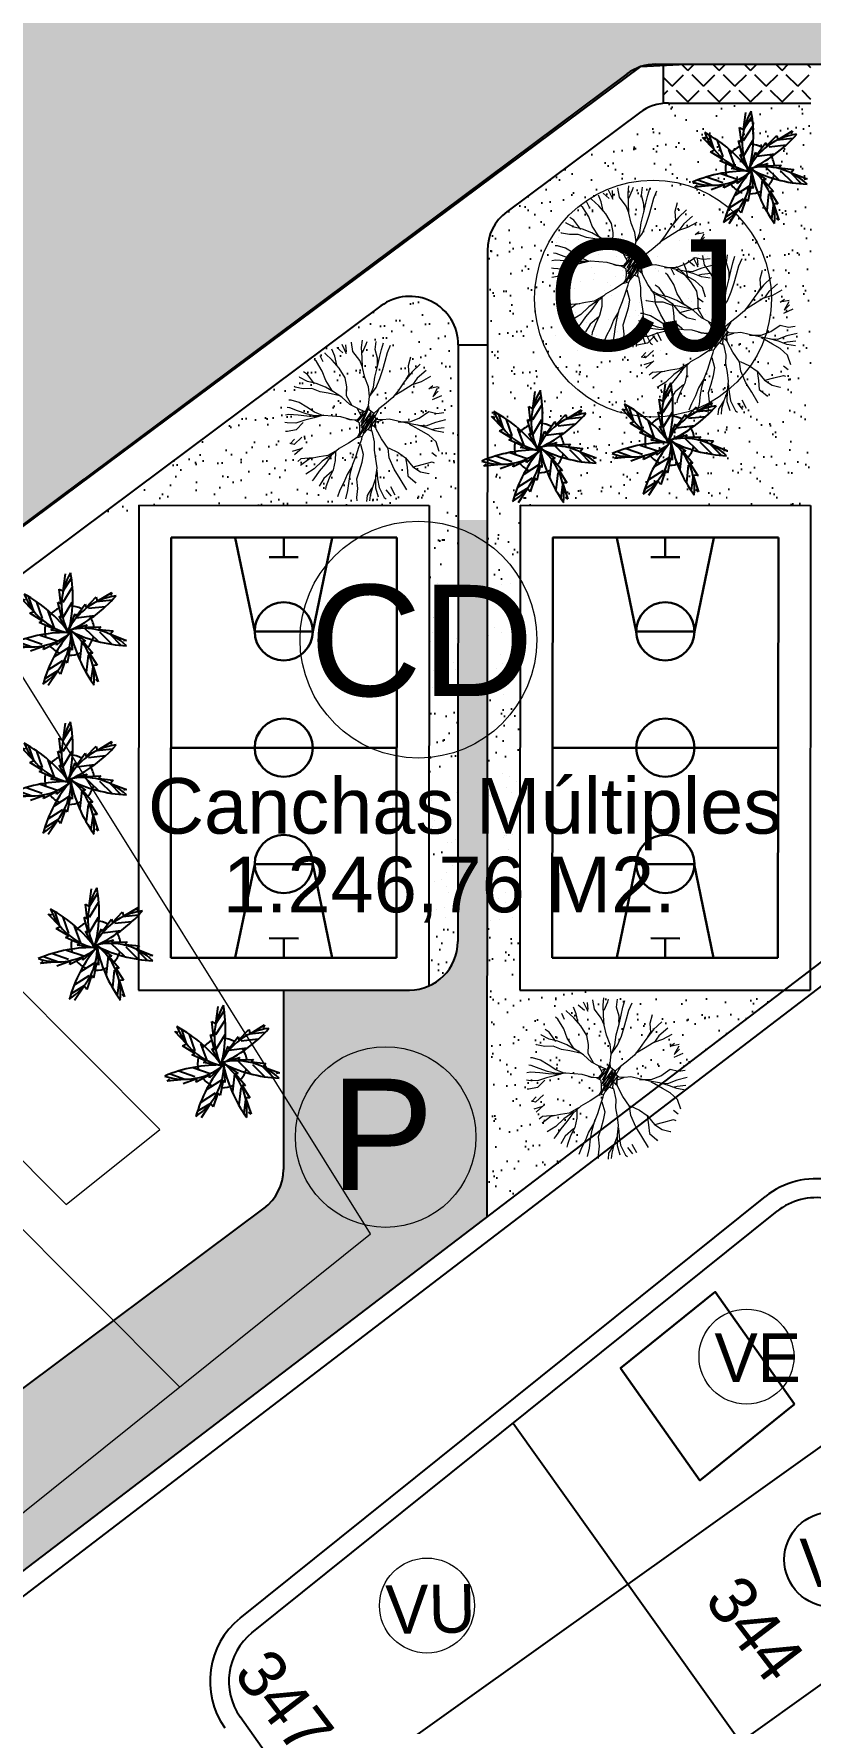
# Model space of a CAD drawing. Extents: x 472704 to 474638, y 1059265 to 1060325.
# Drawn here: x 473283.8 to 473331.9, y 1059725.5 to 1059830.1 of the extents above; entities that cross this region are included whole.
import ezdxf

# ---------------------------------------------------------------- set-up
doc = ezdxf.new("R2010")
doc.units = 0
doc.header["$LTSCALE"] = 0.4
doc.header["$MEASUREMENT"] = 0
doc.layers.get('0').update_dxf_attribs({"linetype": 'CONTINUOUS', "lineweight": 25})
for name, color, linetype, lineweight in [('AREAS VERDAS', 72, 'CONTINUOUS', 25), ('AREAS VERDES', 2, 'CONTINUOUS', 20), ('CANCHA', 7, 'CONTINUOUS', 30), ('CANCHAS', 52, 'CONTINUOUS', 25), ('CASA', 31, 'CONTINUOUS', 30), ('CERCA-1', 9, 'FENCELINE1', 20), ('escuela', 22, 'CONTINUOUS', 20)]:
    doc.layers.add(name, color=color, linetype=linetype, lineweight=lineweight)
for name, color, linetype in [('BIFAMILIARES', 6, 'CONTINUOUS'), ('NumeroPropu', 6, 'CONTINUOUS'), ('PARCELASPEOPUESTAS', 3, 'CONTINUOUS'), ('PISOS', 8, 'CONTINUOUS'), ('PoligonAV', 3, 'CONTINUOUS'), ('PROPUESTA_VIAS', 7, 'CONTINUOUS'), ('TEXTOPROPU', 7, 'CONTINUOUS'), ('TipoVivienda', 7, 'CONTINUOUS'), ('TOPONIMIA', 1, 'CONTINUOUS'), ('UNIFAMILIAR', 5, 'CONTINUOUS'), ('VEGETACION', 3, 'CONTINUOUS'), ('VIAPROPUESTA', 7, 'CONTINUOUS')]:
    doc.layers.add(name, color=color, linetype=linetype)
doc.styles.add('ARIAL', font='arial.ttf')
doc.styles.add('Numeros Parcelas', font='', dxfattribs={"height": 3})
doc.styles.add('TipoVivienda', font='', dxfattribs={"height": 3})
doc.styles.get('Numeros Parcelas').set_extended_font_data('AvantGarde Bk BT')
doc.styles.get('TipoVivienda').set_extended_font_data('AvantGarde Bk BT')
doc.linetypes.add('FENCELINE1', pattern='A,0.25,-0.1,[133,ltypeshp.shx,S=0.1,R=0,X=-0.1,Y=0],-0.1,1', length=1.45)
pattern_1 = [(45, (0, 0), (-0.9722718241, 0.9722718241), [1, -0.375]), (135, (0, 0), (-0.9722718241, -0.9722718241), [1, -0.375])]
pattern_2 = [(37.5, (0, 0), (-0.0629933581, 1.926823769), [0, -1.52, 0, -1.7, 0, -1.625]), (7.5, (0, 0), (1.769776705, 2.822146065), [0, -0.82, 0, -1.37, 0, -0.525]), (327.5, (-1.23, 0), (3.1141418618, 0.0056590535), [0, -0.5, 0, -1.8, 0, -2.35]), (317.5, (-1.23, 0), (3.0061266046, 0.877675565), [0, -0.25, 0, -1.18, 0, -1.35])]

# ---------------------------------------------------------------- blocks, each defined once
blk = doc.blocks.new('CANCHAMULTIPLE')
at = {"layer": 'CANCHA'}
for p, q in [((-1.78, 29.48), (-13.67, 22.13)), ((11.89, 7.35), (-1.78, 29.48)), ((-13.67, 22.13), (0, 0)), ((0, 0), (11.89, 7.35))]:
    blk.add_line(p, q, dxfattribs=at)
at = {"layer": 'CANCHA', "ltscale": 0.5}
for p, q in [((-3.15, 21.81), (-5.18, 27.37)), ((-7.87, 24.3), (-6.34, 25.24)), ((-7.1, 24.77), (-7.73, 25.79)), ((-6.21, 19.91), (-10.29, 24.21)), ((-6.21, 19.91), (-3.15, 21.81)), ((-6.84, 11.05), (5.06, 18.42)), ((1.37, 7.67), (4.43, 9.56)), ((4.43, 9.56), (8.5, 5.26)), ((1.37, 7.67), (3.4, 2.11)), ((4.55, 4.23), (6.09, 5.18)), ((5.95, 3.68), (5.32, 4.7))]:
    blk.add_line(p, q, dxfattribs=at)
for centre in [(-4.68, 20.86), (-0.89, 14.74), (2.9, 8.62)]:
    blk.add_circle(centre, 1.8, dxfattribs=at)
blk = doc.blocks.new('MATA-P-01')
at = {"color": 84, "linetype": 'ByBlock'}
for p, q in [((18.6869, 144.4319), (18.6706, 144.458)), ((18.7176, 144.4515), (18.6888, 144.4688)), ((18.7068, 144.4864), (18.7321, 144.4515)), ((18.7231, 144.4864), (18.7304, 144.458)), ((18.7321, 144.4515), (18.7304, 144.4557)), ((18.7448, 144.4994), (18.7448, 144.5014)), ((18.7576, 144.4645), (18.7448, 144.4994)), ((18.7918, 144.4319), (18.7576, 144.4645)), ((18.7902, 144.4864), (18.7883, 144.5167)), ((18.7991, 144.4449), (18.7902, 144.4864)), ((18.7973, 144.4668), (18.8065, 144.5037)), ((18.8065, 144.5037), (18.8081, 144.5144)), ((18.8462, 144.4883), (18.8445, 144.521)), ((18.8625, 144.4537), (18.8462, 144.4883)), ((18.868, 144.4239), (18.8625, 144.4537)), ((18.8679, 144.4211), (18.8698, 144.458)), ((18.8698, 144.458), (18.8717, 144.4929)), ((18.8717, 144.4929), (18.8752, 144.521)), ((18.8951, 144.4472), (18.8986, 144.4841)), ((18.8986, 144.4841), (18.9059, 144.5167)), ((18.9964, 144.4818), (18.9929, 144.4449)), ((19.0399, 144.4602), (19.0127, 144.4231)), ((18.6163, 144.397), (18.6054, 144.4035)), ((18.647, 144.3624), (18.6163, 144.397)), ((18.6435, 144.4015), (18.6272, 144.4231)), ((18.6454, 144.4361), (18.6454, 144.4384)), ((18.6796, 144.4146), (18.6454, 144.4361)), ((18.7141, 144.3862), (18.6796, 144.4146)), ((18.7013, 144.397), (18.6869, 144.4319)), ((18.7448, 144.3513), (18.7141, 144.3862)), ((18.8079, 144.4068), (18.7918, 144.4319)), ((18.8081, 144.4058), (18.7991, 144.4449)), ((18.8244, 144.3666), (18.8081, 144.4058)), ((18.8643, 144.3754), (18.8679, 144.4211)), ((18.8861, 144.3731), (18.8915, 144.4123)), ((18.8915, 144.4123), (18.8951, 144.4472)), ((19.0127, 144.4231), (18.9874, 144.3774)), ((18.9929, 144.4449), (19.0018, 144.41)), ((19.0018, 144.41), (18.9929, 144.3885)), ((19.0562, 144.3885), (19.0219, 144.3709)), ((19.0382, 144.4015), (19.0236, 144.3709)), ((19.0689, 144.4384), (19.0382, 144.4015)), ((19.0907, 144.4166), (19.0562, 144.3885)), ((18.5601, 144.3209), (18.5584, 144.3232)), ((18.5946, 144.3101), (18.5601, 144.3209)), ((18.5891, 144.3382), (18.5709, 144.347)), ((18.6236, 144.3059), (18.5891, 144.3382)), ((18.6671, 144.3275), (18.647, 144.3624)), ((18.7032, 144.2883), (18.6671, 144.3275)), ((18.7576, 144.3167), (18.7448, 144.3513)), ((18.763, 144.2798), (18.7576, 144.3167)), ((18.8462, 144.3317), (18.8244, 144.3666)), ((18.857, 144.2948), (18.8462, 144.3317)), ((18.857, 144.2928), (18.8771, 144.334)), ((18.8589, 144.2971), (18.8662, 144.334)), ((18.8662, 144.334), (18.8643, 144.3754)), ((18.8771, 144.334), (18.8861, 144.3731)), ((18.9711, 144.3405), (18.9529, 144.3059)), ((18.9855, 144.3382), (18.9563, 144.3123)), ((18.9874, 144.3774), (18.9711, 144.3405)), ((19.0219, 144.3709), (18.9855, 144.3382)), ((19.0923, 144.3666), (19.107, 144.3819)), ((19.1268, 144.3797), (19.0923, 144.3666)), ((19.1268, 144.3731), (19.114, 144.3362)), ((19.114, 144.3362), (19.1322, 144.3624)), ((19.1485, 144.347), (19.114, 144.3232)), ((18.5476, 144.2775), (18.544, 144.2798)), ((18.5818, 144.2775), (18.5476, 144.2775)), ((18.6163, 144.284), (18.5818, 144.2775)), ((18.6307, 144.3079), (18.5946, 144.3101)), ((18.6524, 144.2775), (18.6163, 144.284)), ((18.6706, 144.2994), (18.6307, 144.3079)), ((18.6869, 144.2775), (18.6524, 144.2775)), ((18.7068, 144.2863), (18.6706, 144.2994)), ((18.7359, 144.2747), (18.6869, 144.2775)), ((18.7448, 144.271), (18.7032, 144.2883)), ((18.7828, 144.2471), (18.7448, 144.271)), ((18.7918, 144.2449), (18.763, 144.2798)), ((18.8173, 144.2361), (18.7828, 144.2471)), ((18.8516, 144.2276), (18.8589, 144.2557)), ((18.8589, 144.2557), (18.857, 144.2928)), ((18.8584, 144.2576), (18.8584, 144.2591)), ((18.8658, 144.2372), (18.8584, 144.2576)), ((18.9021, 144.2471), (18.8858, 144.2267)), ((18.9052, 144.2504), (18.8915, 144.2122)), ((18.904, 144.2491), (18.9005, 144.2449)), ((18.9241, 144.271), (18.904, 144.2491)), ((18.9529, 144.3059), (18.9241, 144.271)), ((19.0744, 144.2406), (19.1086, 144.2733)), ((19.1086, 144.2733), (19.1431, 144.271)), ((19.1431, 144.271), (19.1703, 144.2798)), ((19.183, 144.2514), (19.1431, 144.2341)), ((18.5402, 144.1904), (18.5294, 144.1904)), ((18.5402, 144.223), (18.5313, 144.221)), ((18.5747, 144.2188), (18.5402, 144.223)), ((18.5747, 144.1839), (18.5402, 144.1904)), ((18.609, 144.2057), (18.5747, 144.2188)), ((18.6109, 144.1773), (18.5747, 144.1839)), ((18.6435, 144.1904), (18.609, 144.2057)), ((18.647, 144.1754), (18.6109, 144.1773)), ((18.6635, 144.1744), (18.6163, 144.1688)), ((18.6796, 144.1819), (18.6435, 144.1904)), ((18.6834, 144.1839), (18.647, 144.1666)), ((18.685, 144.1839), (18.647, 144.1754)), ((18.7195, 144.1861), (18.685, 144.1839)), ((18.7538, 144.1904), (18.7195, 144.1861)), ((18.7883, 144.1861), (18.7538, 144.1904)), ((18.7935, 144.1847), (18.781, 144.1864)), ((18.7828, 144.1864), (18.8029, 144.187)), ((18.814, 144.1856), (18.7935, 144.1847)), ((18.8029, 144.187), (18.8235, 144.1893)), ((18.8353, 144.1782), (18.814, 144.1856)), ((18.8154, 144.2361), (18.8516, 144.2276)), ((18.8204, 144.2298), (18.8159, 144.2358)), ((18.836, 144.2097), (18.8204, 144.2298)), ((18.8235, 144.1893), (18.836, 144.2097)), ((18.8617, 144.242), (18.8256, 144.1822)), ((18.8256, 144.1822), (18.8452, 144.2293)), ((18.8452, 144.2293), (18.8291, 144.2199)), ((18.8403, 144.1578), (18.8353, 144.1782)), ((18.8398, 144.1822), (18.8617, 144.2435)), ((18.8421, 144.166), (18.8617, 144.242)), ((18.8731, 144.2315), (18.8421, 144.166)), ((18.8433, 144.124), (18.8731, 144.2315)), ((18.8854, 144.225), (18.8433, 144.124)), ((18.8858, 144.2267), (18.845, 144.1578)), ((18.8858, 144.2267), (18.857, 144.1382)), ((18.857, 144.1382), (18.8913, 144.2208)), ((18.8858, 144.2267), (18.8658, 144.2372)), ((18.8712, 144.2094), (18.8773, 144.2259)), ((18.8913, 144.2208), (18.8755, 144.1589)), ((18.8755, 144.1589), (18.8991, 144.2066)), ((18.8851, 144.181), (18.8866, 144.16)), ((18.9059, 144.1683), (18.8851, 144.181)), ((18.9047, 144.2052), (18.8915, 144.2122)), ((18.8991, 144.2066), (18.8967, 144.1751)), ((18.8991, 144.1932), (18.9257, 144.2077)), ((18.904, 144.1708), (18.8991, 144.1932)), ((18.9277, 144.208), (18.9047, 144.2052)), ((18.9529, 144.2145), (18.9277, 144.208)), ((18.9893, 144.2122), (18.9529, 144.2145)), ((19.0328, 144.21), (18.9893, 144.2122)), ((18.991, 144.21), (19.0382, 144.2188)), ((19.0744, 144.21), (19.0328, 144.21)), ((19.0382, 144.2188), (19.0744, 144.2406)), ((19.0543, 144.2034), (19.0399, 144.208)), ((19.0907, 144.1904), (19.0543, 144.2034)), ((19.1124, 144.2057), (19.0744, 144.21)), ((19.107, 144.2122), (19.0814, 144.21)), ((19.1249, 144.1773), (19.0907, 144.1904)), ((19.1431, 144.2341), (19.107, 144.2122)), ((19.1485, 144.1992), (19.1124, 144.2057)), ((19.1594, 144.1558), (19.1249, 144.1773)), ((19.1485, 144.208), (19.1322, 144.2015)), ((19.183, 144.2188), (19.1485, 144.208)), ((19.1847, 144.1992), (19.1485, 144.1992)), ((18.5421, 144.1623), (18.5277, 144.1578)), ((18.5402, 144.1274), (18.5313, 144.1274)), ((18.5764, 144.1317), (18.5402, 144.1274)), ((18.5802, 144.1666), (18.5421, 144.1623)), ((18.5818, 144.1056), (18.5476, 144.0925)), ((18.6109, 144.1512), (18.5764, 144.1317)), ((18.6163, 144.1688), (18.5802, 144.1666)), ((18.6054, 144.1405), (18.5818, 144.1056)), ((18.647, 144.1666), (18.6109, 144.1512)), ((18.8391, 144.1209), (18.8046, 144.0882)), ((18.8353, 144.1158), (18.8346, 144.1166)), ((18.8554, 144.1257), (18.8353, 144.1158)), ((18.836, 144.1166), (18.8433, 144.1376)), ((18.8433, 144.1376), (18.8403, 144.1578)), ((18.8499, 144.0794), (18.8554, 144.1143)), ((18.8554, 144.1143), (18.8558, 144.1257)), ((18.8589, 144.1362), (18.8558, 144.1257)), ((18.8714, 144.1572), (18.8589, 144.1362)), ((18.8915, 144.1532), (18.8714, 144.1572)), ((18.8866, 144.16), (18.8908, 144.1527)), ((18.8915, 144.1535), (18.9078, 144.1121)), ((18.9078, 144.1643), (18.904, 144.1708)), ((18.935, 144.1297), (18.9078, 144.1643)), ((18.9078, 144.1121), (18.9132, 144.0775)), ((18.9692, 144.0948), (18.935, 144.1297)), ((19.1722, 144.097), (19.1504, 144.1078)), ((19.1793, 144.1186), (19.1594, 144.1558)), ((18.5476, 144.0925), (18.5402, 144.0905)), ((18.5837, 144.0448), (18.5655, 144.0448)), ((18.5818, 144.0664), (18.5674, 144.0448)), ((18.6109, 144.0794), (18.5837, 144.0448)), ((18.5927, 144.0034), (18.6198, 144.0383)), ((18.763, 144.0514), (18.7285, 144.023)), ((18.7701, 144.0602), (18.7429, 144.0252)), ((18.7576, 144.0426), (18.763, 144.0079)), ((18.8046, 144.0882), (18.7701, 144.0602)), ((18.8372, 144.0057), (18.8445, 144.0426)), ((18.8445, 144.0426), (18.8499, 144.0794)), ((18.8535, 144.0925), (18.8717, 144.0536)), ((18.8717, 144.0536), (18.8717, 144.0187)), ((18.9132, 144.0775), (18.9258, 144.0426)), ((18.9258, 144.0426), (18.9366, 144.0079)), ((18.9801, 144.0579), (18.9692, 144.0948)), ((18.9711, 144.097), (19.0127, 144.086)), ((19.0092, 144.0145), (18.9801, 144.0579)), ((19.0127, 144.086), (19.0472, 144.0687)), ((19.0472, 144.0687), (19.0597, 144.0318)), ((19.0472, 144.0687), (19.0833, 144.0383)), ((19.0833, 144.0383), (19.1178, 144.023)), ((19.0852, 144.0383), (19.1195, 144.0536)), ((19.1195, 144.0536), (19.1575, 144.0709)), ((19.1575, 144.0709), (19.1667, 144.0687)), ((18.6144, 144.0318), (18.5818, 144.0145)), ((18.6217, 143.9903), (18.6109, 143.9773)), ((18.6716, 144.0031), (18.6217, 143.9903)), ((18.6562, 143.9969), (18.6253, 143.9642)), ((18.6943, 144.0122), (18.6562, 143.9969)), ((18.7106, 143.9969), (18.6834, 143.96)), ((18.7285, 144.023), (18.6943, 144.0122)), ((18.725, 143.9884), (18.7051, 143.9535)), ((18.7467, 144.0318), (18.7106, 143.9969)), ((18.7429, 144.0252), (18.725, 143.9884)), ((18.7611, 143.9688), (18.7502, 143.9316)), ((18.763, 144.0079), (18.7611, 143.9688)), ((18.8353, 143.9969), (18.8209, 143.96)), ((18.8336, 143.9708), (18.8372, 144.0057)), ((18.8336, 143.9339), (18.8336, 143.9708)), ((18.8679, 143.9818), (18.8625, 143.9469)), ((18.8717, 144.0187), (18.8679, 143.9818)), ((18.9366, 144.0079), (18.9385, 143.9688)), ((18.9385, 143.9991), (18.9475, 143.9642)), ((18.9385, 143.9688), (18.9458, 143.9251)), ((19.0399, 143.9796), (19.0092, 144.0145)), ((19.0744, 143.9404), (19.0399, 143.9796)), ((19.0597, 144.0318), (19.0689, 143.9969)), ((19.0689, 143.9969), (19.1032, 143.9773)), ((19.1032, 143.9773), (19.107, 143.973)), ((19.1178, 144.023), (19.1521, 144.021)), ((19.1521, 144.021), (19.154, 144.021)), ((18.6834, 143.96), (18.6524, 143.9316)), ((18.6888, 143.9186), (18.6834, 143.91)), ((18.7051, 143.9535), (18.6888, 143.9186)), ((18.7285, 143.9274), (18.7158, 143.8924)), ((18.7576, 143.9623), (18.7285, 143.9274)), ((18.7502, 143.9316), (18.7429, 143.8947)), ((18.8136, 143.9251), (18.8027, 143.8905)), ((18.8209, 143.96), (18.8136, 143.9251)), ((18.8353, 143.8947), (18.8336, 143.9339)), ((18.8625, 143.9469), (18.8733, 143.91)), ((18.8733, 143.91), (18.8752, 143.8729)), ((18.9312, 143.9231), (18.9168, 143.8882)), ((18.9331, 143.9251), (18.9295, 143.8905)), ((18.9385, 143.96), (18.9331, 143.9251)), ((18.9458, 143.9251), (18.9638, 143.8905)), ((18.9475, 143.9642), (18.9603, 143.9296)), ((18.9603, 143.9296), (18.9874, 143.8924)), ((19.0165, 143.9035), (18.991, 143.9251)), ((19.0309, 143.91), (19.0073, 143.9404)), ((18.7429, 143.8947), (18.7429, 143.8839)), ((18.8027, 143.8905), (18.7973, 143.8621)), ((18.8336, 143.8598), (18.8353, 143.8947)), ((18.8752, 143.8729), (18.8788, 143.8598)), ((18.9168, 143.8882), (18.9187, 143.8644)), ((18.9295, 143.8905), (18.9312, 143.8686)), ((18.9874, 143.8924), (18.9964, 143.8882))]:
    blk.add_line(p, q, dxfattribs=at)
blk = doc.blocks.new('PALME01')
at = {"layer": 'VEGETACION'}
for p, q in [((-0.34, 2.42), (0.22, 3.22)), ((-0.32, 2.46), (-0.14, 3.51)), ((-2.16, 1.22), (-2.44, 2.16)), ((-0.48, 1.69), (-0.56, 2.58)), ((-0.56, 2.58), (-0.32, 2.46)), ((-0.34, 1.77), (0.26, 2.65)), ((1.78, 1.75), (2.7, 2.27)), ((2.7, 2.27), (2.6, 2.09)), ((-2.17, 1.26), (-2.88, 2.05)), ((-2.88, 2.05), (-2.68, 2)), ((-2.42, 1.15), (-2.17, 1.26)), ((-1.67, 0.65), (-2.42, 1.15)), ((-1.65, 0.81), (-1.96, 1.83)), ((-0.93, 0.18), (-1.28, 1.25)), ((-0.45, 0.84), (-0.66, 1.78)), ((-0.66, 1.78), (-0.48, 1.69)), ((-0.39, 0.81), (0.23, 1.75)), ((0.43, 0.85), (1.03, 1.6)), ((1.03, 1.6), (1.07, 1.4)), ((1.07, 1.4), (1.72, 2.02)), ((1.22, 1.34), (2.28, 1.42)), ((1.72, 2.02), (1.78, 1.75)), ((1.73, 1.74), (2.71, 1.81)), ((-1.86, 0.57), (-1.67, 0.65)), ((-0.99, 0.15), (-1.86, 0.57)), ((-1.16, 0.07), (-0.99, 0.15)), ((-0.01, -0.17), (-1.16, 0.07)), ((-0.08, -0.13), (-0.61, 0.92)), ((-0.61, 0.92), (-0.45, 0.84)), ((-0.1, -0.04), (0.39, 1.03)), ((-0.04, 0.03), (1.1, 0.31)), ((0.04, 0.02), (0.97, -0.69)), ((0.39, 1.03), (0.43, 0.85)), ((0.44, 0.78), (1.57, 0.88)), ((0.94, 0.12), (1.72, -0.7)), ((1.1, 0.31), (0.98, 0.17)), ((0.98, 0.17), (1.94, 0.16)), ((1.94, 0.16), (1.81, 0.01)), ((1.81, 0.01), (2.7, -0.12)), ((-3.46, -1), (-3.29, -0.88)), ((-2.4, -0.93), (-3.46, -1)), ((-2.35, -0.95), (-3.26, -0.58)), ((-1.72, -0.8), (-2.71, -0.42)), ((-1.61, -0.92), (-2.46, -1.2)), ((-0.77, -0.64), (-1.83, -0.24)), ((-0.79, -0.71), (-1.66, -1.12)), ((-1.66, -1.12), (-1.61, -0.92)), ((-0.03, -1.03), (-1.01, -1.6)), ((0.07, -0.13), (-0.83, -0.88)), ((-0.83, -0.88), (-0.79, -0.71)), ((0.09, -0.05), (0.12, -1.22)), ((0.73, -0.69), (0.57, -1.81)), ((0.97, -0.69), (0.79, -0.69)), ((0.79, -0.69), (1.39, -1.44)), ((1.86, -0.15), (2.59, -0.93)), ((2.49, -0.3), (3.15, -1.02)), ((2.7, -0.12), (2.53, -0.32)), ((2.53, -0.32), (3.51, -0.73)), ((3.51, -0.73), (3.31, -0.76)), ((-0.5, -1.86), (-1.42, -2.4)), ((-0.33, -1.85), (-0.65, -2.69)), ((-0.21, -2.01), (-0.33, -1.85)), ((0.01, -1.08), (-0.21, -2.01)), ((0.12, -1.22), (0.01, -1.08)), ((1.09, -1.57), (0.94, -2.63)), ((1.39, -1.44), (1.19, -1.44)), ((1.19, -1.44), (1.64, -2.21)), ((-0.78, -2.45), (-1.63, -2.93)), ((-0.82, -2.48), (-1.43, -3.35)), ((-0.65, -2.69), (-0.82, -2.48)), ((1.38, -2.16), (1.22, -3.13)), ((1.37, -2.21), (1.67, -3.23)), ((1.64, -2.21), (1.37, -2.21)), ((1.67, -3.23), (1.52, -3.09))]:
    blk.add_line(p, q, dxfattribs=at)
for centre, radius, start, end in [((3.35, 1.47), 3.79, 146.5126, 204.9769), ((-8.28, 2.34), 8.56, 343.2568, 8.2327), ((0.88, 3.52), 3.79, 197.9411, 256.4055), ((-7.05, -5.04), 8.56, 34.6853, 59.6613), ((0, 0), 1.53, 112.3411, 140.8959), ((-3.28, 7.91), 8.56, 291.8282, 316.8041), ((3.29, -1.73), 3.79, 95.084, 153.5483), ((0, 0), 1.53, 58.7372, 86.9078), ((0, 0), 1.53, 165.4304, 194.1231), ((0.75, -3.68), 3.79, 43.6554, 102.1198), ((4.18, 7.47), 8.56, 240.3996, 265.3756), ((-2.36, -2.91), 3.79, 352.2268, 50.6912), ((8.5, 1.36), 8.56, 188.971, 213.947), ((0, 0), 1.53, 6.2517, 34.072), ((-0.51, -8.67), 8.56, 86.1139, 111.0899), ((-2.25, 2.86), 3.79, 249.3697, 307.8341), ((-3.7, 0), 3.79, 300.7983, 359.2626), ((6.41, -5.83), 8.56, 137.5425, 162.5184), ((0, 0), 1.53, 216.742, 245.1681), ((0, 0), 1.53, 315.6716, 343.3932), ((0, 0), 1.53, 266.3653, 294.3399)]:
    blk.add_arc(centre, radius, start, end, dxfattribs=at)
blk = doc.blocks.new('PALMERA')
at = {"layer": 'AREAS VERDES'}
blk.add_blockref('PALME01', (-88.82, 0.82), dxfattribs=at)

msp = doc.modelspace()

# ---------------------------------------------------------------- hatches: boundary and pattern name
at = {"layer": 'AREAS VERDAS', "linetype": 'Continuous'}
h = msp.add_hatch(dxfattribs=at)
h.set_pattern_fill('AR-SAND', color=64, scale=3, style=0)
h.set_pattern_definition([(37.5, (0, 0), (-0.188980074, 5.780471307), [0, -4.56, 0, -5.1, 0, -4.875]), (7.5, (0, 0), (5.309330116, 8.466438196), [0, -2.46, 0, -4.11, 0, -1.575]), (327.5, (-3.69, 0), (9.342425585, 0.01697716), [0, -1.5, 0, -5.4, 0, -7.05]), (317.5, (-3.69, 0), (9.018379814, 2.633026695), [0, -0.75, 0, -3.54, 0, -4.05])])
h.paths.add_polyline_path([(473392.59, 1059831.8), (473394.84, 1059838.33), (473399.18, 1059844.05), (473404.49, 1059847.81), (473411.2, 1059849.98), (473416.59, 1059850.27), (473415.93, 1059922.11), (473436.53, 1059922.29), (473436.63, 1059911.67), (473448.39, 1059911.77), (473448.24, 1059923.77), (473470.14, 1059923.97), (473469.96, 1059952.8), (473471.84, 1059956.73), (473476.09, 1059957.7), (473532.78, 1059944.57), (473579.36, 1059995.05), (473584.97, 1059989.87), (473631.25, 1060025.55), (473713.15, 1060088.67), (473721.15, 1060082.71), (473748.97, 1060112.46), (473747.45, 1060113.87), (473789.96, 1060146.64), (473811, 1060165.02), (473871.08, 1060230.65), (473852.72, 1060250.12), (473548.47, 1060038.26), (473109.38, 1059707.59), (473156.48, 1059639.24), (473203.24, 1059674.87), (473196.54, 1059684.82), (473192.12, 1059691.72), (473231.1, 1059720.81), (473212.16, 1059746.83), (473256.63, 1059779.94), (473275.41, 1059793.96), (473279.1, 1059796.71), (473271.3, 1059790.89), (473286.9, 1059802.53), (473212.16, 1059746.83), (473231.1, 1059720.81), (473212.16, 1059746.83), (473321.37, 1059828.06), (473324.14, 1059828.21), (473392.23, 1059828.16)])
at = {"layer": 'AREAS VERDAS'}
h = msp.add_hatch(dxfattribs=at)
h.set_pattern_fill('AR-SAND', color=64, style=0)
h.set_pattern_definition(pattern_2)
h.paths.add_polyline_path([(473331.91, 1059825.79), (473323.09, 1059825.8, 0.000189), (473323.09, 1059825.8, 0.000002), (473323.09, 1059825.8, 0.161663), (473321.29, 1059825.2), (473313.08, 1059819.07, 0.236498), (473311.87, 1059816.67), (473311.86, 1059803.78, -0.051584), (473313.57, 1059804.23, -0.092105), (473313.59, 1059804.79), (473313.2, 1059804.96), (473313.38, 1059805.05), (473312.62, 1059805.52), (473312.87, 1059805.65), (473312.86, 1059805.65, -0.080339), (473312.28, 1059806.71, -0.060888), (473313.97, 1059805.51, -0.096865), (473314.45, 1059805.85), (473314.35, 1059806.21), (473314.54, 1059806.12), (473314.43, 1059807.02), (473314.68, 1059806.9), (473314.68, 1059806.9, -0.003901), (473314.7, 1059806.96, -0.076415), (473315.14, 1059808.02, -0.060273), (473315.26, 1059805.97, -0.097619), (473315.82, 1059805.79), (473316.05, 1059806.09), (473316.1, 1059805.89), (473316.73, 1059806.53), (473316.79, 1059806.26), (473316.8, 1059806.26, -0.080339), (473317.96, 1059806.6, -0.061187), (473316.4, 1059805.21, -0.093769), (473316.59, 1059804.67), (473317.01, 1059804.69), (473316.89, 1059804.52), (473317.78, 1059804.43), (473317.61, 1059804.21), (473317.62, 1059804.21, -0.080339), (473318.61, 1059803.51, -0.062892), (473316.49, 1059803.88, -0.088323), (473316.21, 1059803.43), (473316.51, 1059803.06), (473316.31, 1059803.06), (473316.8, 1059802.3), (473316.52, 1059802.3), (473316.52, 1059802.29, -0.05491), (473316.61, 1059801.46, -0.025317), (473316.59, 1059801.08, -0.064085), (473315.55, 1059803, -0.085369), (473315.03, 1059802.93), (473314.94, 1059802.44), (473314.81, 1059802.59), (473314.52, 1059801.74), (473314.34, 1059801.95), (473314.34, 1059801.95, -0.080339), (473313.44, 1059801.14, -0.063925), (473314.28, 1059803.15, -0.087021), (473313.89, 1059803.5), (473313.46, 1059803.28), (473313.51, 1059803.53, -0.053546), (473312.71, 1059803.45), (473312.73, 1059803.44), (473311.86, 1059803.36), (473311.86, 1059800), (473313.91, 1059800), (473313.91, 1059800.91), (473331.89, 1059800.9)])
h = msp.add_hatch(dxfattribs=at)
h.set_pattern_fill('AR-SAND', color=64, angle=45, style=0)
h.set_pattern_definition([(82.5, (0, 0), (-1.407013184, 1.3179271225), [0, -1.52, 0, -1.7, 0, -1.625]), (52.5, (0, 0), (-0.744137511, 3.2469797297), [0, -0.82, 0, -1.37, 0, -0.525]), (12.5, (-0.8697, -0.8697), (2.198029273, 2.2060323832), [0, -0.5, 0, -1.8, 0, -2.35]), (2.5, (-0.8697, -0.8697), (1.5050421636, 2.746262851), [0, -0.25, 0, -1.18, 0, -1.35])])
h.paths.add_polyline_path([(473305.27, 1059813.25), (473287.52, 1059800), (473290.28, 1059800), (473290.28, 1059800.91), (473308.26, 1059800.9), (473308.26, 1059800), (473310.06, 1059800), (473310.07, 1059810.84, 0.617471)])
h.paths.add_polyline_path([(473307.57, 1059805.86), (473307.62, 1059805.84), (473307.68, 1059805.84)], flags=16)
h.paths.add_polyline_path([(473305.37, 1059806.21), (473305.36, 1059806.2), (473305.4, 1059806.21)], flags=16)
h.paths.add_polyline_path([(473304.77, 1059802.07), (473304.77, 1059802.06), (473304.75, 1059802.01)], flags=16)
h.paths.add_polyline_path([(473304.13, 1059805.18), (473304.13, 1059805.18), (473304.13, 1059805.17)], flags=0)
h.paths.add_polyline_path([(473301.09, 1059803.84), (473300.9, 1059803.82), (473300.85, 1059803.78)], flags=16)
h.paths.add_polyline_path([(473307.02, 1059808.93), (473307.02, 1059809), (473306.78, 1059808.64)], flags=16)
h.paths.add_polyline_path([(473307.25, 1059808.38), (473307.21, 1059808.37), (473306.59, 1059807.98), (473306.09, 1059807.67), (473306.03, 1059807.59), (473305.51, 1059807.15), (473305.18, 1059806.89), (473304.88, 1059806.36), (473304.99, 1059806.28), (473304.97, 1059806.26), (473304.94, 1059806.11), (473304.96, 1059805.72), (473304.99, 1059805.61), (473305.31, 1059805.03), (473305.68, 1059804.49), (473306.34, 1059804.18), (473306.81, 1059803.84), (473307.27, 1059803.29), (473307.28, 1059803.29), (473307.26, 1059803.3), (473306.81, 1059803.84), (473306.34, 1059804.18), (473305.72, 1059804.47), (473305.72, 1059804.43), (473305.31, 1059805.03), (473304.95, 1059805.7), (473304.72, 1059805.9), (473304.7, 1059805.88), (473304.67, 1059805.6), (473304.71, 1059805.5), (473304.73, 1059805.49), (473304.75, 1059805.39), (473304.71, 1059805.5), (473304.35, 1059805.63), (473304.18, 1059805.36), (473304.81, 1059806.55), (473303.94, 1059805.18), (473303.95, 1059805.2), (473303.83, 1059805.12), (473303.8, 1059805.07), (473303.79, 1059805.09), (473303.27, 1059804.75), (473302.69, 1059804.43), (473302.46, 1059804.22), (473302.45, 1059803.67), (473302.32, 1059803.06), (473302.3, 1059803.05), (473302.32, 1059803.1), (473302.45, 1059803.67), (473302.46, 1059804.26), (473302.58, 1059804.32), (473302.69, 1059804.43), (473303.27, 1059804.75), (473303.83, 1059805.12), (473303.97, 1059805.38), (473303.98, 1059805.69), (473303.96, 1059806), (473303.66, 1059806.17), (473303.36, 1059806.21), (473303.18, 1059806.26), (473303.24, 1059806.25), (473302.79, 1059806.39), (473302.27, 1059806.42), (473301.75, 1059806.47), (473301.71, 1059806.47), (473301.66, 1059806.46), (473301.64, 1059806.47), (473301.71, 1059806.47), (473301.72, 1059806.48), (473302.27, 1059806.42), (473302.79, 1059806.39), (473303.24, 1059806.25), (473303.5, 1059806.22), (473303.81, 1059806.2), (473304.05, 1059806.47), (473303.87, 1059806.8), (473303.81, 1059806.92), (473303.36, 1059807.16), (473302.79, 1059807.67), (473302.74, 1059807.68), (473302.86, 1059807.61), (473303.36, 1059807.16), (473303.92, 1059806.87), (473304.23, 1059806.73), (473304.24, 1059806.73), (473304.24, 1059806.73), (473304.33, 1059806.69), (473304.5, 1059807.06), (473304.52, 1059807.22), (473304.58, 1059807.68), (473304.51, 1059808.24), (473304.28, 1059808.81), (473304.14, 1059809.46), (473304.14, 1059809.45), (473304.14, 1059809.44), (473304.28, 1059808.81), (473304.51, 1059808.24), (473304.58, 1059807.65), (473304.61, 1059807.69), (473304.82, 1059808.22), (473304.9, 1059808.84), (473305.07, 1059809.54), (473305.07, 1059809.55), (473305.07, 1059809.51), (473304.9, 1059808.84), (473304.82, 1059808.22), (473304.59, 1059807.62), (473304.58, 1059807.65), (473304.57, 1059807.64), (473304.51, 1059807.1), (473304.56, 1059806.8), (473304.83, 1059806.59), (473305.19, 1059806.9), (473305.18, 1059806.89), (473305.51, 1059807.15), (473306.03, 1059807.59), (473306.09, 1059807.67), (473306.59, 1059807.98), (473307.26, 1059808.4)], flags=16)
h.paths.add_polyline_path([(473304.51, 1059806.88), (473304.49, 1059806.85), (473304.55, 1059806.95)], flags=0)
h.paths.add_polyline_path([(473310.06, 1059800), (473308.26, 1059800), (473308.24, 1059771.15, 0.298217), (473310.04, 1059773.9)])
h = msp.add_hatch(dxfattribs=at)
h.set_pattern_fill('AR-SAND', color=64, style=0)
h.set_pattern_definition(pattern_2)
h.paths.add_polyline_path([(473318.92, 1059765.29), (473318.62, 1059765.45), (473318.32, 1059765.49), (473318.14, 1059765.55), (473318.2, 1059765.54), (473317.75, 1059765.68), (473317.23, 1059765.7), (473316.71, 1059765.76), (473316.67, 1059765.76), (473316.63, 1059765.75), (473316.61, 1059765.75), (473316.67, 1059765.76), (473316.69, 1059765.76), (473317.23, 1059765.7), (473317.75, 1059765.68), (473318.2, 1059765.54), (473318.46, 1059765.5), (473318.77, 1059765.48), (473319.01, 1059765.75), (473318.83, 1059766.09), (473318.78, 1059766.19), (473319.19, 1059766.02), (473319.2, 1059766.02), (473319.2, 1059766.02), (473319.29, 1059765.98), (473319.47, 1059766.37), (473319.54, 1059766.96), (473319.48, 1059767.53), (473319.24, 1059768.1), (473319.1, 1059768.75), (473319.1, 1059768.74), (473319.1, 1059768.72), (473319.24, 1059768.1), (473319.48, 1059767.53), (473319.54, 1059766.94), (473319.57, 1059766.98), (473319.78, 1059767.51), (473319.86, 1059768.13), (473320.04, 1059768.83), (473320.04, 1059768.84), (473320.03, 1059768.8), (473319.86, 1059768.13), (473319.78, 1059767.51), (473319.57, 1059766.98), (473319.54, 1059766.93), (473319.47, 1059766.39), (473319.52, 1059766.08), (473319.79, 1059765.88), (473320.08, 1059766.13), (473320.14, 1059766.18), (473319.84, 1059765.65), (473320.02, 1059765.51), (473320.36, 1059765.49), (473320.75, 1059765.52), (473321.28, 1059765.4), (473321.44, 1059765.36), (473322.02, 1059765.37), (473322.61, 1059765.6), (473323.2, 1059765.99), (473323.69, 1059765.87), (473330.28, 1059770.9), (473313.89, 1059770.89), (473313.91, 1059800), (473311.86, 1059800), (473311.83, 1059756.83), (473318.28, 1059761.75), (473318.36, 1059762.23), (473318.5, 1059762.74), (473318.71, 1059763.26), (473318.88, 1059763.79), (473319.05, 1059764.29), (473319.09, 1059764.46), (473318.76, 1059764.37), (473318.75, 1059764.38), (473318.79, 1059764.41), (473318.93, 1059764.67), (473318.94, 1059764.98)])
at = {"layer": 'PISOS', "linetype": 'Continuous'}
h = msp.add_hatch(dxfattribs=at)
h.set_pattern_fill('ANGLE', color=256, scale=5, angle=45, style=0)
h.set_pattern_definition(pattern_1)
h.paths.add_polyline_path([(473324.14, 1059828.21), (473322.75, 1059828.14), (473322.75, 1059825.78, -0.027891), (473323.09, 1059825.8, -0.000191), (473323.09, 1059825.8), (473331.91, 1059825.79), (473331.91, 1059828.21)])
h = msp.add_hatch(dxfattribs=at)
h.set_pattern_fill('ANGLE', color=256, scale=5, angle=45, style=0)
h.set_pattern_definition(pattern_1)
h.paths.add_polyline_path([(473311.83, 1059756.83), (473311.86, 1059800), (473310.06, 1059800), (473310.04, 1059773.9, -0.413765), (473307.04, 1059770.9), (473299.25, 1059770.9), (473299.24, 1059759.79, -0.236498), (473298.03, 1059757.39), (473243.18, 1059716.45, -0.008876), (473243.28, 1059716.36, -0.005879), (473243.34, 1059716.3, -0.009884), (473243.01, 1059716.33), (473241.48, 1059715.18), (473241.54, 1059715.09), (473241.35, 1059715.09), (473241.28, 1059715.04), (473241.6, 1059714.08), (473241.35, 1059714.29, -0.027229), (473241.33, 1059713.87, -0.028203), (473240.81, 1059714.69), (473237.97, 1059712.57), (473232.41, 1059720.02, 0.236701), (473230.81, 1059720.83, 0.161662), (473229.61, 1059720.43), (473200, 1059698.33), (473200, 1059696.09), (473225.64, 1059715.22), (473228.03, 1059712.01, 0.414214), (473229.43, 1059711.81), (473233.04, 1059714.5, -0.414214), (473234.44, 1059714.3), (473241.24, 1059705.19, 0.153208), (473242.69, 1059704.14)])
h.paths.add_polyline_path([(473197.59, 1059694.29), (473200, 1059696.09), (473200, 1059698.33), (473192.91, 1059693.04, 0.414214), (473192.5, 1059690.24), (473199.08, 1059681.43), (473199.12, 1059681.53), (473199.09, 1059681.41), (473200, 1059680.19), (473200, 1059683.2), (473197.29, 1059686.83, -0.414214), (473197.46, 1059687.95), (473199.94, 1059689.8, 0.024542), (473200, 1059689.85), (473200, 1059691.06)])
h.paths.add_polyline_path([(473207.59, 1059733.79), (473272.09, 1059733.79), (473272.09, 1059740.47), (473207.59, 1059740.47)], flags=25)
h.paths.add_polyline_path([(473242.86, 1059732.3), (473266.95, 1059732.3), (473266.95, 1059738.3), (473242.86, 1059738.3)], flags=25)

# ---------------------------------------------------------------- linework, layer by layer
at = {"layer": 'BIFAMILIARES', "linetype": 'Continuous'}
msp.add_circle((473333.2, 1059735.65), 2.94, dxfattribs=at)
at = {"layer": 'CASA'}
msp.add_lwpolyline([(473330.89, 1059745.27), (473325.98, 1059752.21), (473320.12, 1059747.5), (473325.04, 1059740.55)], close=True, dxfattribs=at)
at = {"layer": 'CERCA-1', "linetype": 'FENCELINE1', "ltscale": 5}
for p, q in [((473304.63, 1059755.81), (473278.91, 1059796.96)), ((473292.8, 1059746.33), (473266.68, 1059772.53)), ((473256.93, 1059717.58), (473304.63, 1059755.81))]:
    msp.add_line(p, q, dxfattribs=at)
at = {"layer": 'escuela'}
for p, q in [((473291.59, 1059762.27), (473282.21, 1059771.68)), ((473285.78, 1059757.62), (473276.41, 1059767.02)), ((473285.78, 1059757.62), (473291.59, 1059762.27))]:
    msp.add_line(p, q, dxfattribs=at)
at = {"layer": 'PARCELASPEOPUESTAS', "linetype": 'Continuous'}
for p, q in [((473297.29, 1059731.11), (473329.82, 1059757.21)), ((473300.76, 1059719.98), (473340.26, 1059748.17)), ((473313.47, 1059744.09), (473348.46, 1059695.05)), ((473307.69, 1059710.19), (473346.41, 1059737.82)), ((473333.41, 1059673.86), (473296.56, 1059725.91))]:
    msp.add_line(p, q, dxfattribs=at)
for centre, start, end in [((473332.22, 1059754.22), 30.69, 128.7462), ((473299.69, 1059728.12), 128.7462, 215.2979)]:
    msp.add_arc(centre, 3.83, start, end, dxfattribs=at)
at = {"layer": 'PISOS', "linetype": 'Continuous'}
msp.add_line((473322.75, 1059828.21), (473322.75, 1059825.78), dxfattribs=at)
at = {"layer": 'PoligonAV'}
msp.add_lwpolyline([(473548.47, 1060038.26), (473109.38, 1059707.59), (473156.48, 1059639.24), (473203.24, 1059674.87), (473203.24, 1059674.87), (473196.54, 1059684.82), (473192.12, 1059691.72), (473231.1, 1059720.81), (473212.16, 1059746.83), (473256.63, 1059779.94), (473275.41, 1059793.96), (473279.1, 1059796.71), (473271.3, 1059790.89), (473286.9, 1059802.53), (473212.16, 1059746.83), (473231.1, 1059720.81), (473212.16, 1059746.83), (473321.37, 1059828.06), (473324.14, 1059828.21), (473392.23, 1059828.16), (473392.59, 1059831.8)], dxfattribs=at)
at = {"layer": 'PROPUESTA_VIAS'}
msp.add_line((473242.69, 1059704.14), (473333.76, 1059773.55), dxfattribs=at)
at = {"layer": 'PROPUESTA_VIAS', "linetype": 'Continuous', "ltscale": 0.5}
msp.add_line((473333, 1059771.5), (473245.46, 1059704.6), dxfattribs=at)
at = {"layer": 'TipoVivienda', "linetype": 'Continuous', "lineweight": 20}
msp.add_circle((473327.92, 1059748.21), 2.94, dxfattribs=at)
at = {"layer": 'TOPONIMIA', "linetype": 'Continuous', "lineweight": 20}
for centre, radius in [((473322.13, 1059813.7), 7.33), ((473307.6, 1059792.59), 7.33), ((473305.57, 1059761.8), 5.59)]:
    msp.add_circle(centre, radius, dxfattribs=at)
at = {"layer": 'UNIFAMILIAR', "linetype": 'Continuous', "lineweight": 20}
msp.add_circle((473308.13, 1059732.8), 2.94, dxfattribs=at)
at = {"layer": 'VIAPROPUESTA', "linetype": 'Continuous'}
for p, q in [((473322.31, 1059828.21), (473392.73, 1059828.16)), ((473323.09, 1059825.8), (473331.91, 1059825.79)), ((473311.87, 1059816.67), (473311.83, 1059756.83)), ((473310.07, 1059810.84), (473310.04, 1059773.9)), ((473310.07, 1059810.84), (473311.87, 1059810.84)), ((473290.28, 1059800.91), (473290.26, 1059770.89)), ((473290.28, 1059800.91), (473308.26, 1059800.9)), ((473308.26, 1059800.9), (473308.24, 1059771.15)), ((473313.91, 1059800.91), (473313.89, 1059770.89)), ((473313.91, 1059800.91), (473331.89, 1059800.9)), ((473331.89, 1059800.9), (473331.87, 1059770.9)), ((473292.28, 1059798.91), (473306.26, 1059798.9)), ((473315.91, 1059798.91), (473329.89, 1059798.9)), ((473290.26, 1059770.89), (473307.04, 1059770.9)), ((473299.25, 1059770.9), (473299.24, 1059759.79)), ((473313.89, 1059770.89), (473331.87, 1059770.9))]:
    msp.add_line(p, q, dxfattribs=at)
at = {"layer": 'VIAPROPUESTA'}
for p, q in [((473320.52, 1059827.62), (473153.71, 1059703.13)), ((473321.29, 1059825.2), (473313.08, 1059819.07)), ((473305.27, 1059813.25), (473152.8, 1059699.46)), ((473296.56, 1059732.02), (473329.09, 1059758.12)), ((473298.03, 1059757.39), (473237.97, 1059712.57))]:
    msp.add_line(p, q, dxfattribs=at)
at = {"layer": 'VIAPROPUESTA', "linetype": 'Continuous'}
for centre, start, end in [((473322.31, 1059825.21), 89.9561, 126.7327), ((473323.09, 1059822.8), 89.9561, 126.7327), ((473314.87, 1059816.67), 126.7327, 179.9561), ((473307.07, 1059810.84), 359.9561, 126.7327), ((473307.04, 1059773.9), 270.0439, 359.9561), ((473296.24, 1059759.79), 306.7327, 359.9561)]:
    msp.add_arc(centre, 3, start, end, dxfattribs=at)
at = {"layer": 'VIAPROPUESTA'}
for centre, start, end in [((473332.22, 1059754.22), 30.69, 128.7462), ((473299.69, 1059728.12), 128.7462, 215.2979)]:
    msp.add_arc(centre, 5, start, end, dxfattribs=at)

# ---------------------------------------------------------------- block references
at = {"layer": 'AREAS VERDAS', "linetype": 'Continuous', "rotation": 1.972147739680779}
for p in [(473416.94, 1059823.96), (473403.88, 1059806.69), (473411.96, 1059807.15), (473374.79, 1059795.39), (473374.79, 1059786.16), (473376.42, 1059775.89), (473384.25, 1059768.62)]:
    msp.add_blockref('PALMERA', p, dxfattribs=at)
at = {"layer": 'AREAS VERDES', "linetype": 'Continuous', "ltscale": 0.5, "xscale": 15.00000000001295, "yscale": 15, "zscale": 15, "rotation": 350.1297174349727}
for p in [(472671.39, 1057733.32), (472676.66, 1057729.13), (472654.89, 1057723.77), (472669.85, 1057683.06)]:
    msp.add_blockref('MATA-P-01', p, dxfattribs=at)
at = {"layer": 'CANCHAS', "linetype": 'Continuous', "rotation": 328.2385000445473}
for p in [(473335.97, 1059797.78), (473292.26, 1059772.9), (473315.89, 1059772.9)]:
    msp.add_blockref('CANCHAMULTIPLE', p, dxfattribs=at)

# ---------------------------------------------------------------- texts
at = {"layer": 'NumeroPropu', "linetype": 'Continuous', "lineweight": 20, "style": 'Numeros Parcelas'}
for s, p in [('344', (473325.24, 1059733.12)), ('347', (473296.08, 1059728.56))]:
    msp.add_text(s, height=3, rotation=307.3603, dxfattribs=at).set_placement(p)
at = {"layer": 'TEXTOPROPU', "linetype": 'Continuous', "style": 'ARIAL'}
for s, p in [('Canchas Múltiples', (473290.85, 1059780.58)), ('1.246,76 M2.', (473295.48, 1059775.71))]:
    msp.add_text(s, height=3.4415, dxfattribs=at).set_placement(p)
at = {"layer": 'TipoVivienda', "linetype": 'Continuous', "lineweight": 20, "style": 'TipoVivienda'}
for s, p in [('VE', (473325.94, 1059746.64)), ('VB', (473331.19, 1059733.94))]:
    msp.add_text(s, height=3, dxfattribs=at).set_placement(p)
msp.add_text('VU', height=3, rotation=1.0479, dxfattribs=at).set_placement((473305.59, 1059731.04))
at = {"layer": 'TOPONIMIA', "linetype": 'Continuous', "style": 'ARIAL'}
for s, height, p in [('CJ', 6.883, (473315.61, 1059810.49)), ('CD', 6.883, (473300.86, 1059789.1)), ('P', 6.88, (473302.15, 1059758.53))]:
    msp.add_text(s, height=height, dxfattribs=at).set_placement(p)

doc.saveas('drawing.dxf')
